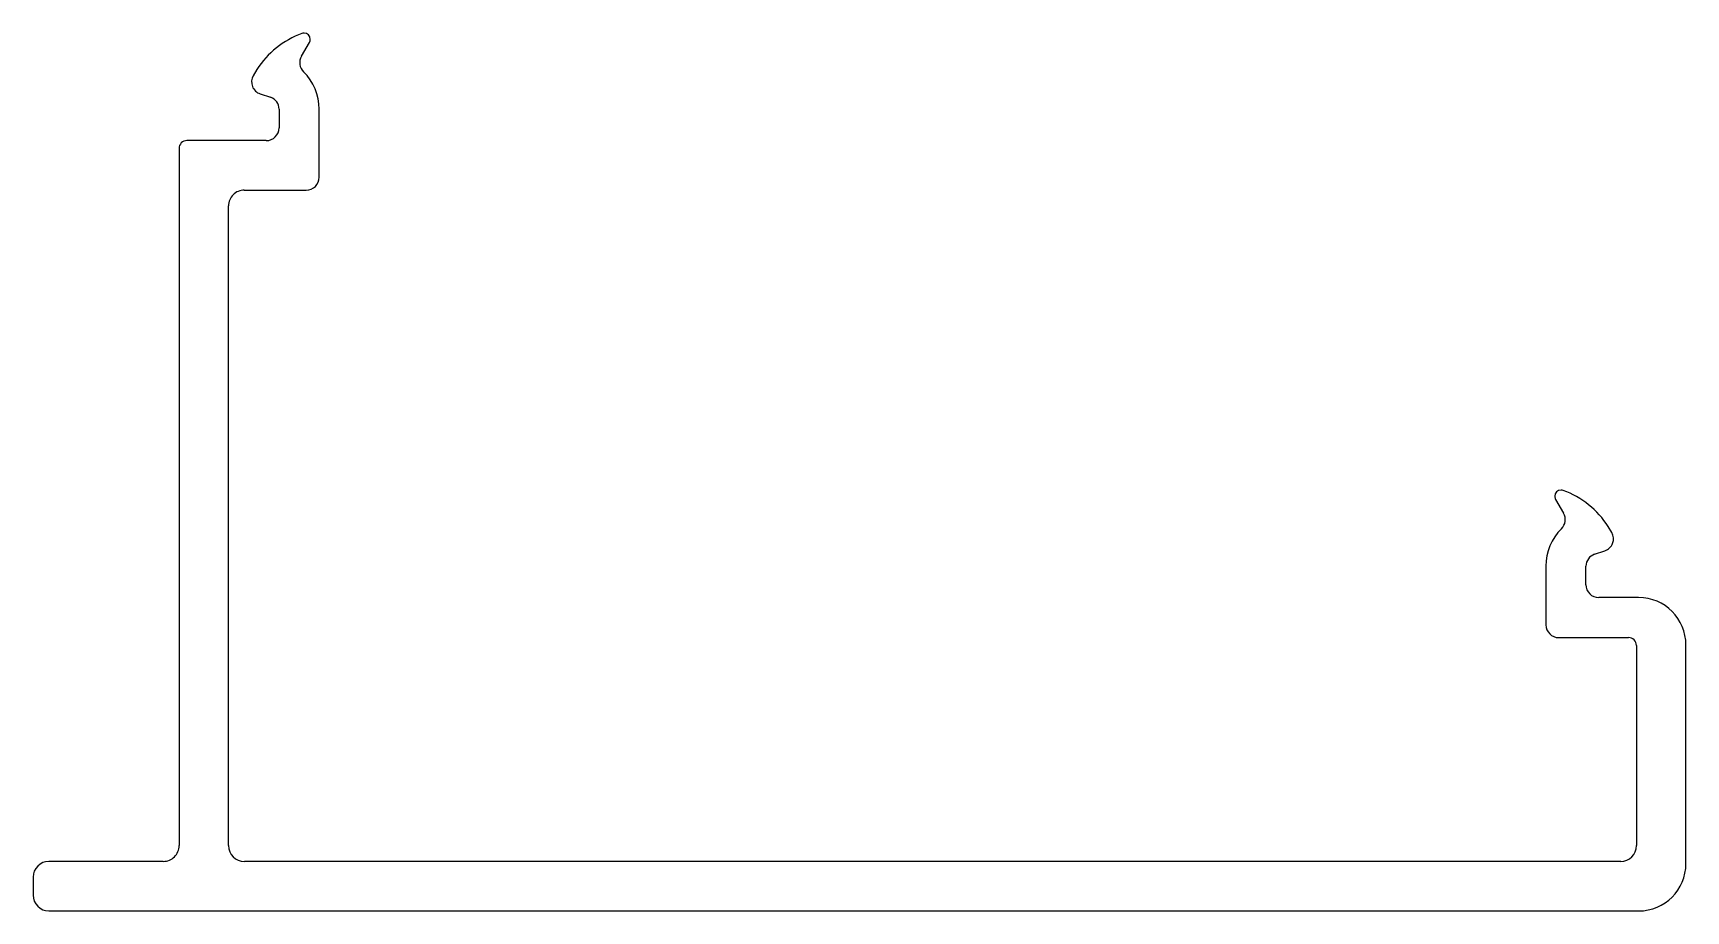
# Model space of a CAD drawing. Extents: x -26.6 to 25.8, y 3.6 to 31.5.
import ezdxf

# ---------------------------------------------------------------- set-up
doc = ezdxf.new("R2010")
doc.units = 0
doc.layers.add('EXTRUSIONS', color=141, linetype='CONTINUOUS')

msp = doc.modelspace()

# ---------------------------------------------------------------- linework, layer by layer
at = {"layer": 'EXTRUSIONS', "color": 7, "linetype": 'CONTINUOUS'}
for p, q in [((-18.095, 30.736), (-17.843, 31.174)), ((-19.512, 30.316), (-19.624, 30.121)), ((-19.405, 29.545), (-19.077, 29.437)), ((-18.805, 29.06), (-18.805, 28.469)), ((-17.535, 26.899), (-17.535, 29.06)), ((-21.979, 27.813), (-21.977, 5.716)), ((-19.212, 28.063), (-21.729, 28.063)), ((-19.908, 26.493), (-17.942, 26.493)), ((-20.407, 5.716), (-20.408, 25.993)), ((21.677, 16.689), (21.929, 16.252)), ((23.458, 15.636), (23.345, 15.831)), ((22.911, 14.952), (23.239, 15.061)), ((21.369, 14.575), (21.369, 12.715)), ((22.639, 13.985), (22.639, 14.575)), ((24.309, 13.578), (23.045, 13.578)), ((21.775, 12.308), (23.989, 12.308)), ((24.239, 12.058), (24.239, 5.716)), ((25.809, 5.146), (25.809, 12.078)), ((-22.477, 5.216), (-26.108, 5.216)), ((23.739, 5.216), (-19.907, 5.216)), ((-26.608, 4.716), (-26.608, 4.146)), ((-26.108, 3.646), (24.309, 3.646))]:
    msp.add_line(p, q, dxfattribs=at)
for centre, radius, start, end in [((-17.064, 28.723), 2.92, 110.4414, 146.939), ((-18.015, 31.273), 0.198, 90, 110.4414), ((-18.015, 31.273), 0.198, 360, 90), ((-18.015, 31.273), 0.198, 330, 0), ((-17.744, 30.533), 0.406, 150, 225.2855), ((-19.281, 29.922), 0.397, 150, 251.666), ((-19.202, 29.06), 1.667, 360, 45.2855), ((-19.202, 29.06), 0.397, 360, 71.666), ((-19.212, 28.469), 0.406, 270, 360), ((-21.729, 27.813), 0.25, 90, 180.0031), ((-17.942, 26.899), 0.406, 270, 0), ((-19.908, 25.993), 0.5, 90, 180.0031), ((21.848, 16.788), 0.198, 90, 180), ((21.848, 16.788), 0.198, 180, 210), ((21.848, 16.788), 0.198, 69.5586, 90), ((20.898, 14.238), 2.92, 33.061, 69.5586), ((21.577, 16.049), 0.406, 314.7145, 30), ((23.036, 14.575), 1.667, 134.7145, 180), ((23.114, 15.438), 0.397, 288.334, 30), ((23.036, 14.575), 0.397, 108.334, 180), ((23.045, 13.985), 0.406, 180, 270), ((24.309, 12.078), 1.5, 360, 90), ((21.775, 12.715), 0.406, 180, 270), ((23.989, 12.058), 0.25, 360, 90), ((-22.477, 5.716), 0.5, 270, 0.0031), ((-19.907, 5.716), 0.5, 180.0031, 270), ((23.739, 5.716), 0.5, 270, 360), ((-26.108, 4.716), 0.5, 90, 180), ((24.309, 5.146), 1.5, 270, 360), ((-26.108, 4.146), 0.5, 180, 270)]:
    msp.add_arc(centre, radius, start, end, dxfattribs=at)

doc.saveas('drawing.dxf')
